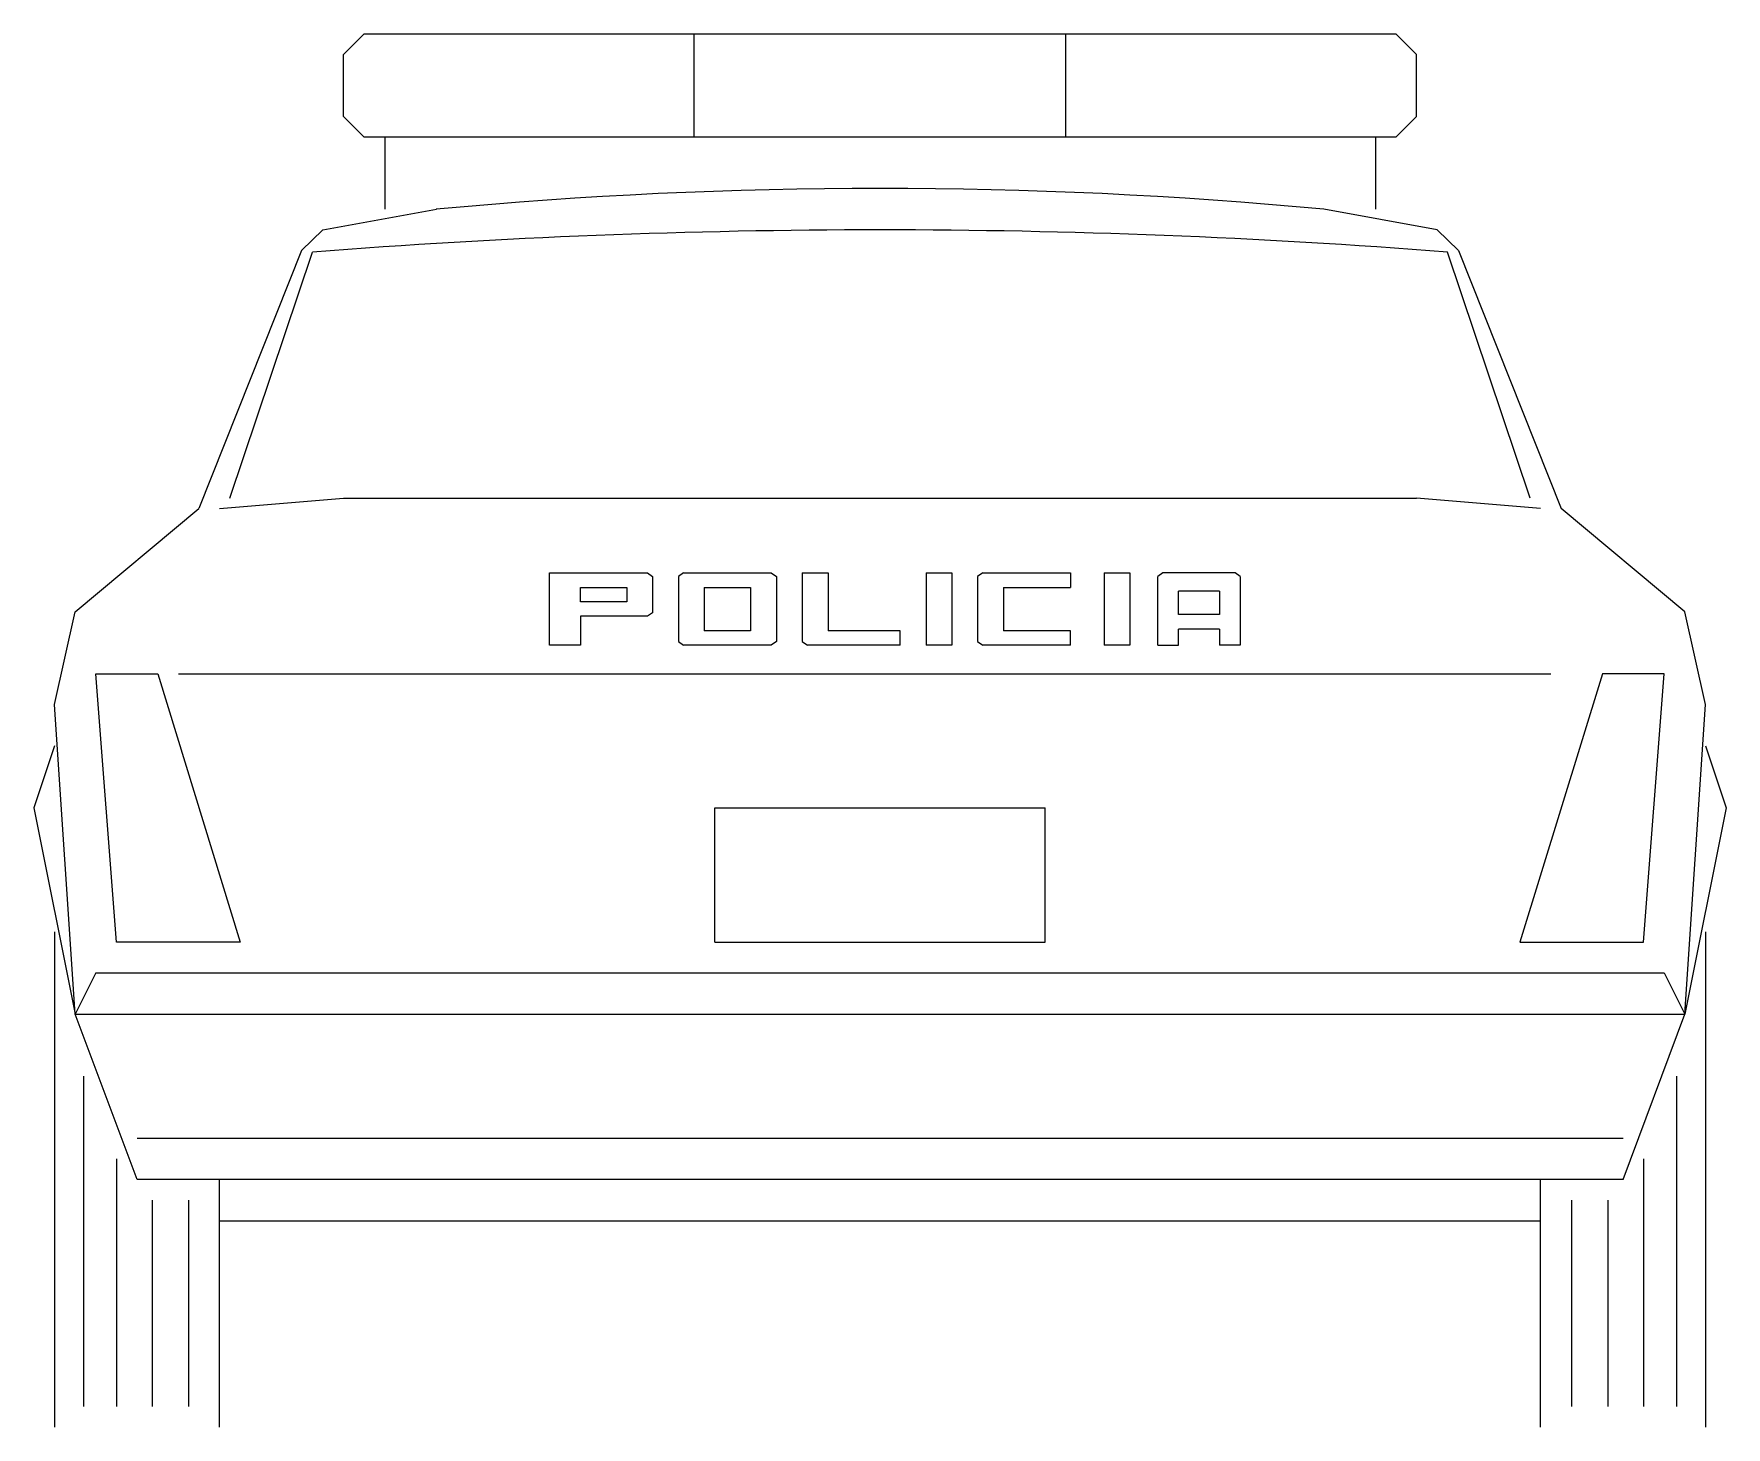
# Model space of a CAD drawing. Header units: millimetres. Extents: x -3257.47 to -3255.83, y 1904.51 to 1905.86.
import ezdxf

# ---------------------------------------------------------------- set-up
doc = ezdxf.new("R2010")
doc.units = ezdxf.units.MM
doc.header["$LTSCALE"] = 10
doc.layers.add('Veículos', color=2, linetype='Continuous')

msp = doc.modelspace()

# ---------------------------------------------------------------- linework, layer by layer
at = {"layer": 'Veículos'}
for p, q in [((-3257.1747, 1905.8353), (-3257.1547, 1905.8553)), ((-3257.1547, 1905.8553), (-3256.1547, 1905.8553)), ((-3256.8347, 1905.7553), (-3256.8347, 1905.8553)), ((-3256.4747, 1905.7553), (-3256.4747, 1905.8553)), ((-3256.1347, 1905.8353), (-3256.1547, 1905.8553)), ((-3257.1747, 1905.7753), (-3257.1747, 1905.8353)), ((-3256.1347, 1905.7753), (-3256.1347, 1905.8353)), ((-3257.1547, 1905.7553), (-3257.1747, 1905.7753)), ((-3256.1547, 1905.7553), (-3256.1347, 1905.7753)), ((-3256.1547, 1905.7553), (-3257.1547, 1905.7553)), ((-3257.1347, 1905.7553), (-3257.1347, 1905.6853)), ((-3256.1747, 1905.7553), (-3256.1747, 1905.6853)), ((-3257.1947, 1905.6653), (-3257.0847, 1905.6853)), ((-3256.1147, 1905.6653), (-3256.2247, 1905.6853)), ((-3257.2154, 1905.6453), (-3257.1947, 1905.6653)), ((-3256.0941, 1905.6453), (-3256.1147, 1905.6653)), ((-3257.2154, 1905.6453), (-3257.3147, 1905.3953)), ((-3257.2847, 1905.4053), (-3257.2048, 1905.6437)), ((-3256.0247, 1905.4053), (-3256.1047, 1905.6437)), ((-3256.0941, 1905.6453), (-3255.9947, 1905.3953)), ((-3257.2947, 1905.3953), (-3257.1747, 1905.4053)), ((-3257.1747, 1905.4053), (-3256.1347, 1905.4053)), ((-3256.0147, 1905.3953), (-3256.1347, 1905.4053)), ((-3257.4347, 1905.2953), (-3257.3147, 1905.3953)), ((-3255.8747, 1905.2953), (-3255.9947, 1905.3953)), ((-3256.9751, 1905.3329), (-3256.8801, 1905.3329)), ((-3256.9751, 1905.2629), (-3256.9751, 1905.3329)), ((-3256.8801, 1905.3329), (-3256.8751, 1905.3294)), ((-3256.8751, 1905.3294), (-3256.8751, 1905.2944)), ((-3256.8451, 1905.3329), (-3256.8501, 1905.3294)), ((-3256.8501, 1905.3294), (-3256.8501, 1905.2664)), ((-3256.8451, 1905.3329), (-3256.7601, 1905.3329)), ((-3256.7601, 1905.3329), (-3256.7551, 1905.3294)), ((-3256.7551, 1905.3294), (-3256.7551, 1905.2664)), ((-3256.7301, 1905.3329), (-3256.7051, 1905.3329)), ((-3256.7301, 1905.3329), (-3256.7301, 1905.2664)), ((-3256.7051, 1905.3329), (-3256.7051, 1905.2769)), ((-3256.6101, 1905.3329), (-3256.6101, 1905.2629)), ((-3256.6101, 1905.3329), (-3256.5851, 1905.3329)), ((-3256.5851, 1905.3329), (-3256.5851, 1905.2629)), ((-3256.5551, 1905.3329), (-3256.5601, 1905.3294)), ((-3256.5601, 1905.3294), (-3256.5601, 1905.2664)), ((-3256.5551, 1905.3329), (-3256.4701, 1905.3329)), ((-3256.4701, 1905.3329), (-3256.4701, 1905.3189)), ((-3256.4375, 1905.3329), (-3256.4125, 1905.3329)), ((-3256.4375, 1905.3329), (-3256.4375, 1905.2629)), ((-3256.4125, 1905.3329), (-3256.4125, 1905.2629)), ((-3256.3806, 1905.3329), (-3256.3856, 1905.3294)), ((-3256.3856, 1905.2629), (-3256.3856, 1905.3294)), ((-3256.3106, 1905.3329), (-3256.3806, 1905.3329)), ((-3256.3056, 1905.3294), (-3256.3106, 1905.3329)), ((-3256.3056, 1905.3294), (-3256.3056, 1905.2629)), ((-3256.9451, 1905.3189), (-3256.9001, 1905.3189)), ((-3256.9451, 1905.3049), (-3256.9451, 1905.3189)), ((-3256.9001, 1905.3049), (-3256.9451, 1905.3049)), ((-3256.9001, 1905.3189), (-3256.9001, 1905.3049)), ((-3256.8251, 1905.3189), (-3256.8251, 1905.2769)), ((-3256.8251, 1905.3189), (-3256.7801, 1905.3189)), ((-3256.7801, 1905.3189), (-3256.7801, 1905.2769)), ((-3256.5351, 1905.3189), (-3256.4701, 1905.3189)), ((-3256.5351, 1905.3189), (-3256.5351, 1905.2769)), ((-3256.3656, 1905.2926), (-3256.3656, 1905.3154)), ((-3256.3256, 1905.3154), (-3256.3656, 1905.3154)), ((-3256.3256, 1905.3154), (-3256.3256, 1905.2926)), ((-3257.4547, 1905.2053), (-3257.4347, 1905.2953)), ((-3256.9451, 1905.2909), (-3256.9451, 1905.2629)), ((-3256.8801, 1905.2909), (-3256.9451, 1905.2909)), ((-3256.8751, 1905.2944), (-3256.8801, 1905.2909)), ((-3256.3256, 1905.2926), (-3256.3656, 1905.2926)), ((-3255.8547, 1905.2053), (-3255.8747, 1905.2953)), ((-3256.7801, 1905.2769), (-3256.8251, 1905.2769)), ((-3256.6351, 1905.2769), (-3256.7051, 1905.2769)), ((-3256.6351, 1905.2629), (-3256.6351, 1905.2769)), ((-3256.4701, 1905.2769), (-3256.5351, 1905.2769)), ((-3256.4701, 1905.2629), (-3256.4701, 1905.2769)), ((-3256.3256, 1905.2786), (-3256.3656, 1905.2786)), ((-3256.3656, 1905.2629), (-3256.3656, 1905.2786)), ((-3256.3256, 1905.2786), (-3256.3256, 1905.2629)), ((-3256.9451, 1905.2629), (-3256.9751, 1905.2629)), ((-3256.8501, 1905.2664), (-3256.8451, 1905.2629)), ((-3256.7601, 1905.2629), (-3256.8451, 1905.2629)), ((-3256.7551, 1905.2664), (-3256.7601, 1905.2629)), ((-3256.7301, 1905.2664), (-3256.7251, 1905.2629)), ((-3256.6351, 1905.2629), (-3256.7251, 1905.2629)), ((-3256.5851, 1905.2629), (-3256.6101, 1905.2629)), ((-3256.5601, 1905.2664), (-3256.5551, 1905.2629)), ((-3256.4701, 1905.2629), (-3256.5551, 1905.2629)), ((-3256.4125, 1905.2629), (-3256.4375, 1905.2629)), ((-3256.3856, 1905.2629), (-3256.3656, 1905.2629)), ((-3256.3056, 1905.2629), (-3256.3256, 1905.2629)), ((-3257.3947, 1904.9753), (-3257.4147, 1905.2353)), ((-3257.4147, 1905.2353), (-3257.3547, 1905.2353)), ((-3257.3547, 1905.2353), (-3257.2747, 1904.9753)), ((-3257.3347, 1905.2353), (-3256.0047, 1905.2353)), ((-3255.9547, 1905.2353), (-3256.0347, 1904.9753)), ((-3255.8947, 1905.2353), (-3255.9547, 1905.2353)), ((-3255.9147, 1904.9753), (-3255.8947, 1905.2353)), ((-3257.4347, 1904.9053), (-3257.4547, 1905.2053)), ((-3255.8747, 1904.9053), (-3255.8547, 1905.2053)), ((-3257.4547, 1905.1653), (-3257.4747, 1905.1053)), ((-3255.8547, 1905.1653), (-3255.8347, 1905.1053)), ((-3257.4747, 1905.1053), (-3257.4347, 1904.9053)), ((-3256.8147, 1904.9753), (-3256.8147, 1905.1053)), ((-3256.8147, 1905.1053), (-3256.4947, 1905.1053)), ((-3256.4947, 1904.9753), (-3256.4947, 1905.1053)), ((-3255.8347, 1905.1053), (-3255.8747, 1904.9053)), ((-3257.4547, 1904.9853), (-3257.4547, 1904.5053)), ((-3257.2747, 1904.9753), (-3257.3947, 1904.9753)), ((-3256.8147, 1904.9753), (-3256.4947, 1904.9753)), ((-3256.0347, 1904.9753), (-3255.9147, 1904.9753)), ((-3255.8547, 1904.9853), (-3255.8547, 1904.5053)), ((-3257.4147, 1904.9453), (-3257.4347, 1904.9053)), ((-3257.4147, 1904.9453), (-3255.8947, 1904.9453)), ((-3255.8947, 1904.9453), (-3255.8747, 1904.9053)), ((-3257.4347, 1904.9053), (-3255.8747, 1904.9053)), ((-3257.3747, 1904.7453), (-3257.4347, 1904.9053)), ((-3255.9347, 1904.7453), (-3255.8747, 1904.9053)), ((-3257.4267, 1904.8453), (-3257.4267, 1904.5253)), ((-3255.8828, 1904.8453), (-3255.8828, 1904.5253)), ((-3257.3747, 1904.7853), (-3255.9347, 1904.7853)), ((-3257.3947, 1904.7653), (-3257.3947, 1904.5253)), ((-3255.9147, 1904.7653), (-3255.9147, 1904.5253)), ((-3255.9347, 1904.7453), (-3257.3747, 1904.7453)), ((-3257.2947, 1904.5053), (-3257.2947, 1904.7453)), ((-3256.0147, 1904.5053), (-3256.0147, 1904.7453)), ((-3257.36, 1904.7253), (-3257.36, 1904.5253)), ((-3257.3249, 1904.7253), (-3257.3249, 1904.5253)), ((-3255.9846, 1904.7253), (-3255.9846, 1904.5253)), ((-3255.9495, 1904.7253), (-3255.9495, 1904.5253)), ((-3257.2947, 1904.7053), (-3256.0147, 1904.7053))]:
    msp.add_line(p, q, dxfattribs=at)
for centre, radius, start, end in [((-3256.6547, 1901.11), 4.5955, 84.6309, 95.3691), ((-3256.6547, 1898.6335), 7.0318, 85.51349, 94.48651)]:
    msp.add_arc(centre, radius, start, end, dxfattribs=at)

doc.saveas('drawing.dxf')
